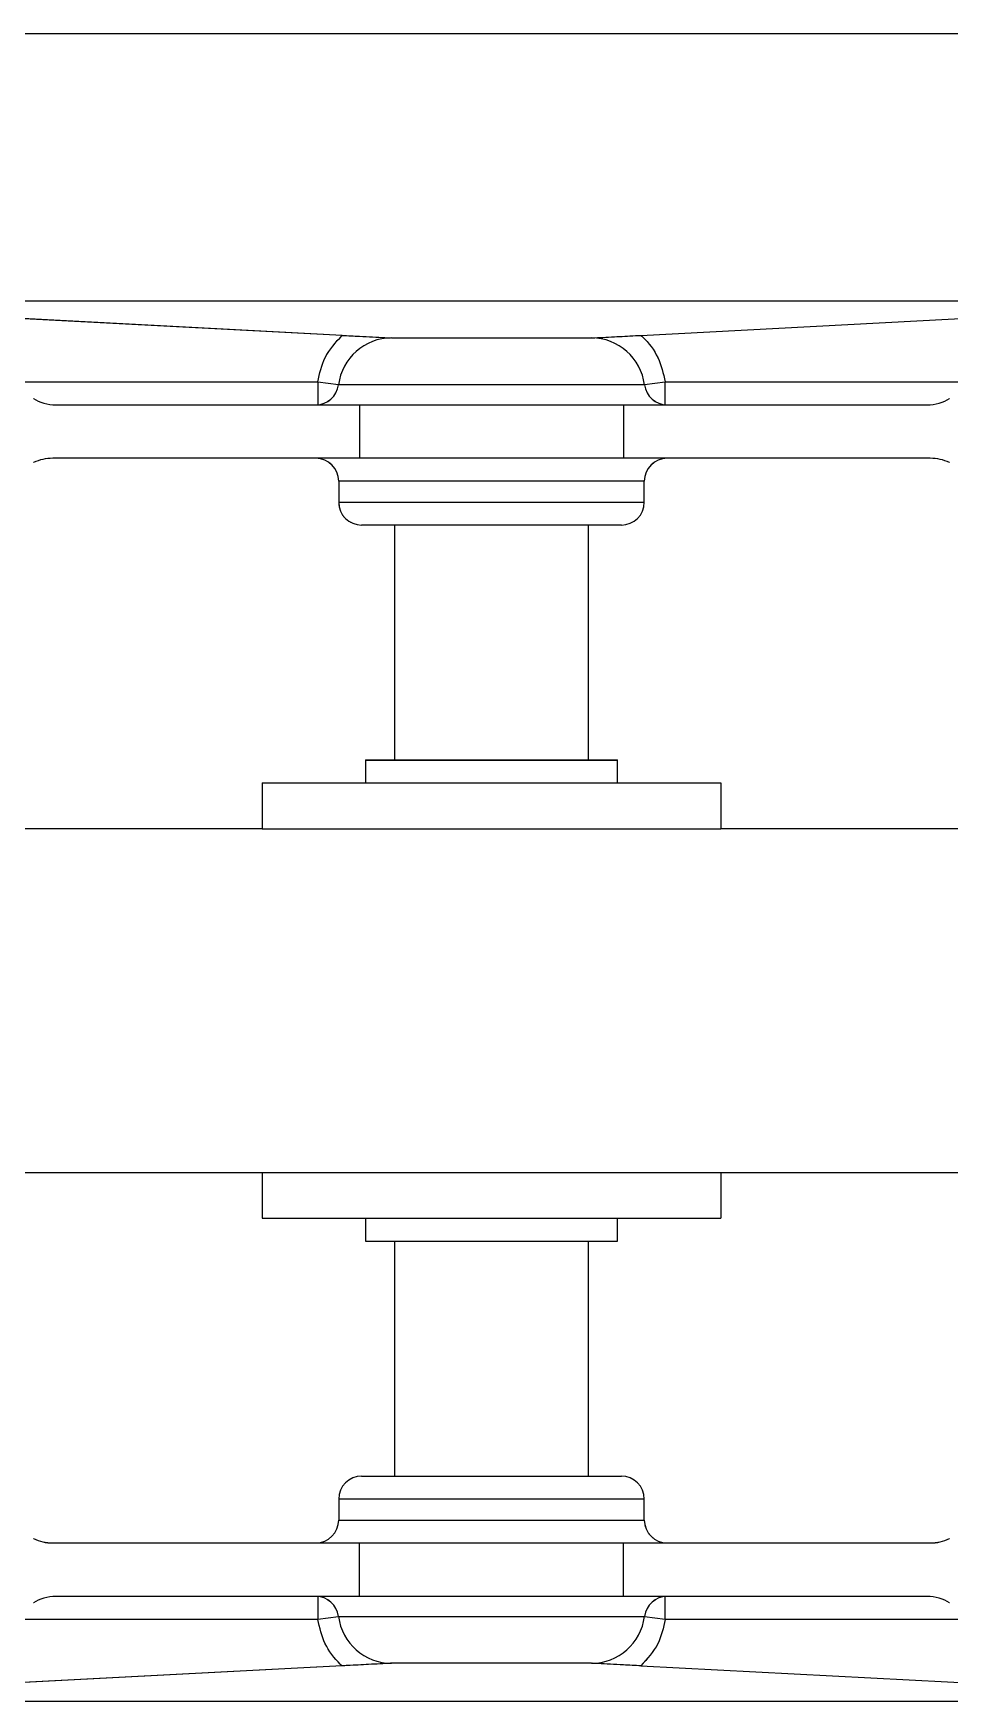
# Model space of a CAD drawing. Header units: inches. Extents: x -1851 to 6314, y -1304 to 4687.
# Drawn here: x -1328.61 to -1323.12, y 211.38 to 221.38 of the extents above; entities that cross this region are included whole.
import ezdxf

# ---------------------------------------------------------------- set-up
doc = ezdxf.new("R2010")
doc.units = ezdxf.units.IN
doc.header["$MEASUREMENT"] = 0
doc.layers.add('E-ARRY-TABL', color=9, linetype='Continuous')

# ---------------------------------------------------------------- blocks, each defined once
blk = doc.blocks.new('2.2.1_8 Mid Plan View')
at = {"color": 7, "linetype": 'Continuous', "lineweight": 15}
for p, q in [((-0.30061, -3.73684), (-0.30061, 2.68042)), ((0.30109, 2.68042), (0.30109, -3.73684)), ((-0.41544, -3.62201), (-0.41544, 2.56559)), ((0.28572, -0.46404), (0.30109, -0.17084)), ((-0.28572, -0.46404), (-0.30061, -0.18001)), ((-0.07382, -0.29035), (-0.07382, -0.42979)), ((0.07382, -0.42979), (0.07382, -0.29035)), ((-0.26575, -0.45363), (-0.26575, -0.32202)), ((0.26575, -0.32202), (0.26575, -0.45363)), ((-0.2559, -0.47148), (-0.2559, -0.34118)), ((-0.23294, -0.33983), (-0.23294, -0.47148)), ((0.23294, -0.47148), (0.23294, -0.33983)), ((0.2559, -0.34118), (0.2559, -0.47148)), ((-0.0935, -0.62663), (-0.0935, -0.42979)), ((-0.0935, -0.42979), (-0.07382, -0.42979)), ((-0.07382, -0.62663), (-0.07382, -0.42979)), ((0.07382, -0.42979), (0.0935, -0.42979)), ((0.07382, -0.62663), (0.07382, -0.42979)), ((0.0935, -0.62663), (0.0935, -0.42979)), ((-0.21407, -0.46259), (-0.22309, -0.46259)), ((0.22309, -0.46259), (0.21407, -0.46259)), ((-0.2559, -0.47148), (-0.23294, -0.47148)), ((-0.2559, -0.58494), (-0.2559, -0.47148)), ((-0.23294, -0.47148), (-0.23294, -0.58494)), ((-0.20423, -0.47244), (-0.20423, -0.58398)), ((0.20423, -0.58398), (0.20423, -0.47244)), ((0.23294, -0.58494), (0.23294, -0.47148)), ((0.2559, -0.47148), (0.23294, -0.47148)), ((0.2559, -0.47148), (0.2559, -0.58494)), ((-0.0935, -0.47408), (-0.10335, -0.47408)), ((-0.10335, -0.58234), (-0.10335, -0.47408)), ((0.10335, -0.47408), (0.0935, -0.47408)), ((0.10335, -0.58234), (0.10335, -0.47408)), ((-0.28461, -0.48573), (-0.28463, -0.48487)), ((-0.28461, -0.57112), (-0.28461, -0.4853)), ((-0.10335, -0.48654), (-0.20423, -0.48654)), ((0.20423, -0.48654), (0.10335, -0.48654)), ((0.28461, -0.4853), (0.28461, -0.57112)), ((-0.20423, -0.56988), (-0.10335, -0.56988)), ((0.10335, -0.56988), (0.20423, -0.56988)), ((0.28461, -0.57069), (0.28463, -0.57155)), ((-0.2559, -0.58494), (-0.23294, -0.58494)), ((-0.2559, -0.71524), (-0.2559, -0.58494)), ((-0.23294, -0.58494), (-0.23294, -0.71659)), ((-0.10335, -0.58234), (-0.0935, -0.58234)), ((0.0935, -0.58234), (0.10335, -0.58234)), ((0.2559, -0.58494), (0.23294, -0.58494)), ((0.23294, -0.71659), (0.23294, -0.58494)), ((0.2559, -0.58494), (0.2559, -0.71524)), ((-0.28572, -0.59238), (-0.30061, -0.87641)), ((-0.22309, -0.59383), (-0.21407, -0.59383)), ((0.21407, -0.59383), (0.22309, -0.59383)), ((0.28572, -0.59238), (0.30109, -0.88558)), ((-0.26575, -0.7344), (-0.26575, -0.60279)), ((0.26575, -0.60279), (0.26575, -0.7344)), ((-0.0935, -0.62663), (-0.07382, -0.62663)), ((-0.07382, -0.62663), (-0.07382, -0.76607)), ((0.07382, -0.76607), (0.07382, -0.62663)), ((0.07382, -0.62663), (0.0935, -0.62663))]:
    blk.add_line(p, q, dxfattribs=at)
at = {"color": 8, "linetype": 'Continuous', "lineweight": 15}
for p, q in [((-0.26461, -0.46253), (-0.26575, -0.45363)), ((-0.25594, -0.45363), (-0.26575, -0.45363)), ((0.26575, -0.45363), (0.25594, -0.45363)), ((0.26575, -0.45363), (0.26461, -0.46253)), ((-0.26451, -0.46252), (-0.26451, -0.5939)), ((-0.22309, -0.46259), (-0.22309, -0.59383)), ((-0.21407, -0.59383), (-0.21407, -0.46259)), ((0.21407, -0.46259), (0.21407, -0.59383)), ((0.22309, -0.59383), (0.22309, -0.46259)), ((0.26451, -0.5939), (0.26451, -0.46252)), ((-0.26575, -0.60279), (-0.26461, -0.59389)), ((0.26461, -0.59389), (0.26575, -0.60279)), ((-0.26575, -0.60279), (-0.25594, -0.60279)), ((0.25594, -0.60279), (0.26575, -0.60279))]:
    blk.add_line(p, q, dxfattribs=at)
at = {"color": 7, "linetype": 'Continuous', "lineweight": 15}
for centre, radius, start, end in [((-0.21325, -0.33983), 0.01968, 154.88049, 180), ((0.21325, -0.33983), 0.01968, 0, 25.11951), ((-0.26575, -0.45275), 0.00984, 277.18076, 0), ((-0.22309, -0.45275), 0.00984, 180, 270), ((0.22309, -0.45275), 0.00984, 270, 0), ((0.26575, -0.45275), 0.00984, 180, 262.81924), ((-0.26164, -0.4853), 0.02297, 97.18076, 180), ((-0.21407, -0.47244), 0.00984, 0, 90), ((0.21407, -0.47244), 0.00984, 90, 180), ((0.26164, -0.4853), 0.02297, 0, 82.81924), ((-0.26164, -0.57112), 0.02297, 180, 262.81924), ((0.26164, -0.57112), 0.02297, 277.18076, 0), ((-0.21407, -0.58398), 0.00984, 270, 0), ((0.21407, -0.58398), 0.00984, 180, 270), ((-0.26575, -0.60367), 0.00984, 0, 82.81924), ((-0.22309, -0.60367), 0.00984, 90, 180), ((0.22309, -0.60367), 0.00984, 0, 90), ((0.26575, -0.60367), 0.00984, 97.18076, 180), ((-0.21325, -0.71659), 0.01968, 180, 205.11951), ((0.21325, -0.71659), 0.01968, 334.88049, 0)]:
    blk.add_arc(centre, radius, start, end, dxfattribs=at)
for centre, start_param, end_param in [((-0.26575, -0.34118), 4.712389, 5.481174), ((0.26575, -0.34118), 0.802011, 1.570796), ((-0.26575, -0.71524), 3.943604, 4.712389), ((0.26575, -0.71524), 1.570796, 2.339581)]:
    blk.add_ellipse(centre, major_axis=(0, 0.01395), ratio=0.70539, start_param=start_param, end_param=end_param, dxfattribs=at)
for points, knots in [([(-0.28572, -0.46404), (-0.28549, -0.46378), (-0.28277, -0.46086), (-0.27649, -0.45608), (-0.26933, -0.45445), (-0.26575, -0.45363)], [0, 0, 0, 0, 0.045613, 0.522765, 1, 1, 1, 1]), ([(0.26575, -0.45363), (0.26937, -0.45442), (0.27696, -0.45607), (0.28271, -0.46131), (0.28572, -0.46404)], [0, 0, 0, 0, 0.477569, 1, 1, 1, 1]), ([(-0.28463, -0.48487), (-0.28471, -0.4834), (-0.28487, -0.48041), (-0.28518, -0.47435), (-0.28548, -0.46876), (-0.28568, -0.46483), (-0.28572, -0.46404)], [0, 0, 0, 0, 0.238972, 0.483667, 0.895277, 1, 1, 1, 1]), ([(0.28572, -0.46404), (0.28559, -0.46657), (0.28525, -0.4731), (0.28489, -0.48), (0.28468, -0.48404), (0.28463, -0.48487)], [0, 0, 0, 0, 0.334113, 0.862931, 1, 1, 1, 1]), ([(-0.28572, -0.59238), (-0.28559, -0.58985), (-0.28525, -0.58332), (-0.28489, -0.57642), (-0.28468, -0.57238), (-0.28463, -0.57155)], [0, 0, 0, 0, 0.334113, 0.862931, 1, 1, 1, 1]), ([(0.28463, -0.57155), (0.28471, -0.57302), (0.28487, -0.57601), (0.28518, -0.58207), (0.28548, -0.58766), (0.28568, -0.59158), (0.28572, -0.59238)], [0, 0, 0, 0, 0.238972, 0.483667, 0.895277, 1, 1, 1, 1]), ([(-0.26575, -0.60279), (-0.26937, -0.602), (-0.27696, -0.60034), (-0.28271, -0.59511), (-0.28572, -0.59238)], [0, 0, 0, 0, 0.477569, 1, 1, 1, 1]), ([(0.28572, -0.59238), (0.28549, -0.59264), (0.28277, -0.59555), (0.27649, -0.60033), (0.26933, -0.60197), (0.26575, -0.60279)], [0, 0, 0, 0, 0.045613, 0.522765, 1, 1, 1, 1])]:
    blk.add_open_spline(points, degree=3, knots=knots, dxfattribs=at)

msp = doc.modelspace()

# ---------------------------------------------------------------- linework, layer by layer
at = {"layer": 'E-ARRY-TABL'}
for p, q in [((-1369.02781, 221.37647), (-1282.69238, 221.37647)), ((-1370.63001, 219.77427), (-1281.09018, 219.77427)), ((-1326.75548, 219.56658), (-1330.71847, 219.77427)), ((-1324.96472, 219.56658), (-1321.00173, 219.77427)), ((-1326.45879, 219.55103), (-1325.2614, 219.55103)), ((-1325.2674, 219.55103), (-1325.25542, 219.55135)), ((-1328.73703, 219.28782), (-1326.90071, 219.28782)), ((-1326.90071, 219.28782), (-1326.77654, 219.27199)), ((-1326.90071, 219.28782), (-1326.90071, 219.15103)), ((-1324.94348, 219.27065), (-1326.77671, 219.27065)), ((-1324.94365, 219.27199), (-1324.81949, 219.28782)), ((-1324.81949, 219.28782), (-1322.98316, 219.28782)), ((-1324.81949, 219.15103), (-1324.81949, 219.28782)), ((-1328.46974, 219.15049), (-1326.65169, 219.15049)), ((-1326.65169, 219.15049), (-1326.65169, 218.83005)), ((-1326.65169, 219.15049), (-1325.0685, 219.15049)), ((-1325.0685, 219.15049), (-1325.0685, 218.83005)), ((-1325.0685, 219.15049), (-1323.25046, 219.15049)), ((-1326.65169, 218.83005), (-1328.4885, 218.83005)), ((-1325.0685, 218.83005), (-1326.65169, 218.83005)), ((-1323.23169, 218.83005), (-1325.0685, 218.83005)), ((-1326.77564, 218.69272), (-1326.77564, 218.56683)), ((-1324.94456, 218.69272), (-1326.77564, 218.69272)), ((-1324.94456, 218.56683), (-1324.94456, 218.69272)), ((-1326.77564, 218.56683), (-1324.94456, 218.56683)), ((-1325.08189, 218.4295), (-1326.63831, 218.4295)), ((-1326.44146, 218.4295), (-1326.44146, 217.02185)), ((-1325.27873, 217.02185), (-1325.27873, 218.4295)), ((-1326.61542, 217.02185), (-1326.61542, 216.88452)), ((-1326.61542, 217.02185), (-1325.10478, 217.02185)), ((-1325.10478, 216.88452), (-1325.10478, 217.02185)), ((-1327.23341, 216.88452), (-1327.23341, 216.60986)), ((-1327.23341, 216.88452), (-1324.48679, 216.88452)), ((-1324.48679, 216.88452), (-1324.48679, 216.60986)), ((-1327.23341, 216.60986), (-1329.17893, 216.60986)), ((-1327.23341, 216.60986), (-1324.48679, 216.60986)), ((-1322.54126, 216.60986), (-1324.48679, 216.60986)), ((-1329.17893, 214.5499), (-1327.23341, 214.5499)), ((-1327.23341, 214.5499), (-1327.23341, 214.27523)), ((-1327.23341, 214.5499), (-1324.48679, 214.5499)), ((-1324.48679, 214.5499), (-1322.54126, 214.5499)), ((-1324.48679, 214.5499), (-1324.48679, 214.27523)), ((-1327.23341, 214.27523), (-1324.48679, 214.27523)), ((-1326.61542, 214.27523), (-1326.61542, 214.1379)), ((-1325.10478, 214.1379), (-1325.10478, 214.27523)), ((-1326.61542, 214.1379), (-1325.10478, 214.1379)), ((-1326.44146, 214.1379), (-1326.44146, 212.73026)), ((-1325.27873, 212.73026), (-1325.27873, 214.1379)), ((-1326.63831, 212.73026), (-1325.08189, 212.73026)), ((-1326.77564, 212.59293), (-1326.77564, 212.46704)), ((-1324.94456, 212.59293), (-1326.77564, 212.59293)), ((-1324.94456, 212.46704), (-1324.94456, 212.59293)), ((-1326.77564, 212.46704), (-1324.94456, 212.46704)), ((-1328.4885, 212.32971), (-1326.65169, 212.32971)), ((-1326.65169, 212.00927), (-1326.65169, 212.32971)), ((-1326.65169, 212.32971), (-1325.0685, 212.32971)), ((-1325.0685, 212.00927), (-1325.0685, 212.32971)), ((-1325.0685, 212.32971), (-1323.23169, 212.32971)), ((-1326.65169, 212.00927), (-1328.46974, 212.00927)), ((-1326.90071, 212.00872), (-1326.90071, 211.87194)), ((-1325.0685, 212.00927), (-1326.65169, 212.00927)), ((-1323.25046, 212.00927), (-1325.0685, 212.00927)), ((-1324.81949, 211.87194), (-1324.81949, 212.00872)), ((-1326.90071, 211.87194), (-1328.73703, 211.87194)), ((-1326.77654, 211.88777), (-1326.90071, 211.87194)), ((-1326.77671, 211.88911), (-1324.94348, 211.88911)), ((-1324.81949, 211.87194), (-1324.94365, 211.88777)), ((-1322.98316, 211.87194), (-1324.81949, 211.87194)), ((-1326.75548, 211.59317), (-1330.84653, 211.37877)), ((-1326.45279, 211.60872), (-1326.46477, 211.60841)), ((-1325.2614, 211.60872), (-1326.45879, 211.60872)), ((-1324.96472, 211.59317), (-1320.87366, 211.37877)), ((-1281.09018, 211.37877), (-1370.63001, 211.37877))]:
    msp.add_line(p, q, dxfattribs=at)
for centre, radius, start, end in [((-1326.45879, 219.23059), 0.32044, 90, 172.819244), ((-1325.2614, 219.23059), 0.32044, 7.180756, 90), ((-1326.91297, 219.28782), 0.13733, 270, 352.819244), ((-1324.80723, 219.28782), 0.13733, 187.180756, 270), ((-1328.4885, 218.55538), 0.27466, 90, 115.119505), ((-1326.91297, 218.69272), 0.13733, 0, 90), ((-1324.80723, 218.69272), 0.13733, 90, 180), ((-1323.23169, 218.55538), 0.27466, 64.880495, 90), ((-1326.63831, 218.56683), 0.13733, 180, 270), ((-1325.08189, 218.56683), 0.13733, 270, 0), ((-1326.63831, 212.59293), 0.13733, 90, 180), ((-1325.08189, 212.59293), 0.13733, 0, 90), ((-1326.91297, 212.46704), 0.13733, 270, 0), ((-1324.80723, 212.46704), 0.13733, 180, 270), ((-1328.4885, 212.60437), 0.27466, 244.880495, 270), ((-1323.23169, 212.60437), 0.27466, 270, 295.119505), ((-1326.91297, 211.87194), 0.13733, 7.180756, 90), ((-1324.80723, 211.87194), 0.13733, 90, 172.819244), ((-1326.45879, 211.92916), 0.32044, 187.180756, 270), ((-1325.2614, 211.92916), 0.32044, 270, 352.819244)]:
    msp.add_arc(centre, radius, start, end, dxfattribs=at)
for centre, start_param, end_param in [((-1328.46974, 219.28782), 3.943604, 4.712389), ((-1323.25046, 219.28782), 4.712389, 5.4811739), ((-1328.46974, 211.87194), 1.5707963, 2.3395813), ((-1323.25046, 211.87194), 0.8020114, 1.5707963)]:
    msp.add_ellipse(centre, major_axis=(0.19469, 0), ratio=0.7053898, start_param=start_param, end_param=end_param, dxfattribs=at)
for points, knots in [([(-1326.90071, 219.28782), (-1326.88968, 219.33837), (-1326.86659, 219.44423), (-1326.79361, 219.5246), (-1326.75548, 219.56658)], [0, 0, 0, 0, 0.4775689, 1, 1, 1, 1]), ([(-1326.75548, 219.56658), (-1326.72017, 219.56473), (-1326.629, 219.55995), (-1326.53272, 219.55491), (-1326.47637, 219.55196), (-1326.46477, 219.55135)], [0, 0, 0, 0, 0.3341135, 0.8629313, 1, 1, 1, 1]), ([(-1325.25542, 219.55135), (-1325.23482, 219.55243), (-1325.19311, 219.55461), (-1325.1086, 219.55904), (-1325.0306, 219.56313), (-1324.97583, 219.566), (-1324.96472, 219.56658)], [0, 0, 0, 0, 0.2389722, 0.4836673, 0.8952769, 1, 1, 1, 1]), ([(-1324.96472, 219.56658), (-1324.96116, 219.56328), (-1324.92043, 219.52537), (-1324.85373, 219.43774), (-1324.8309, 219.33779), (-1324.81949, 219.28782)], [0, 0, 0, 0, 0.0456131, 0.5227647, 1, 1, 1, 1]), ([(-1326.75548, 211.59317), (-1326.75903, 211.59648), (-1326.79976, 211.63439), (-1326.86646, 211.72202), (-1326.88929, 211.82196), (-1326.90071, 211.87194)], [0, 0, 0, 0, 0.0456131, 0.5227647, 1, 1, 1, 1]), ([(-1324.81949, 211.87194), (-1324.83051, 211.82139), (-1324.8536, 211.71553), (-1324.92659, 211.63516), (-1324.96472, 211.59317)], [0, 0, 0, 0, 0.4775689, 1, 1, 1, 1]), ([(-1326.46477, 211.60841), (-1326.48538, 211.60733), (-1326.52708, 211.60514), (-1326.6116, 211.60071), (-1326.68959, 211.59663), (-1326.74437, 211.59376), (-1326.75548, 211.59317)], [0, 0, 0, 0, 0.2389722, 0.4836673, 0.8952769, 1, 1, 1, 1]), ([(-1324.96472, 211.59317), (-1325.00002, 211.59502), (-1325.0912, 211.5998), (-1325.18747, 211.60485), (-1325.24382, 211.6078), (-1325.25542, 211.60841)], [0, 0, 0, 0, 0.3341135, 0.8629313, 1, 1, 1, 1])]:
    msp.add_open_spline(points, degree=3, knots=knots, dxfattribs=at)

# ---------------------------------------------------------------- block references
at = {"layer": 'E-ARRY-TABL', "xscale": 13.95298604562408, "yscale": 13.95298604562408, "zscale": 13.95298604562408, "rotation": 270}
msp.add_blockref('2.2.1_8 Mid Plan View', (-1318.49, 215.57988), dxfattribs=at)

doc.saveas('drawing.dxf')
